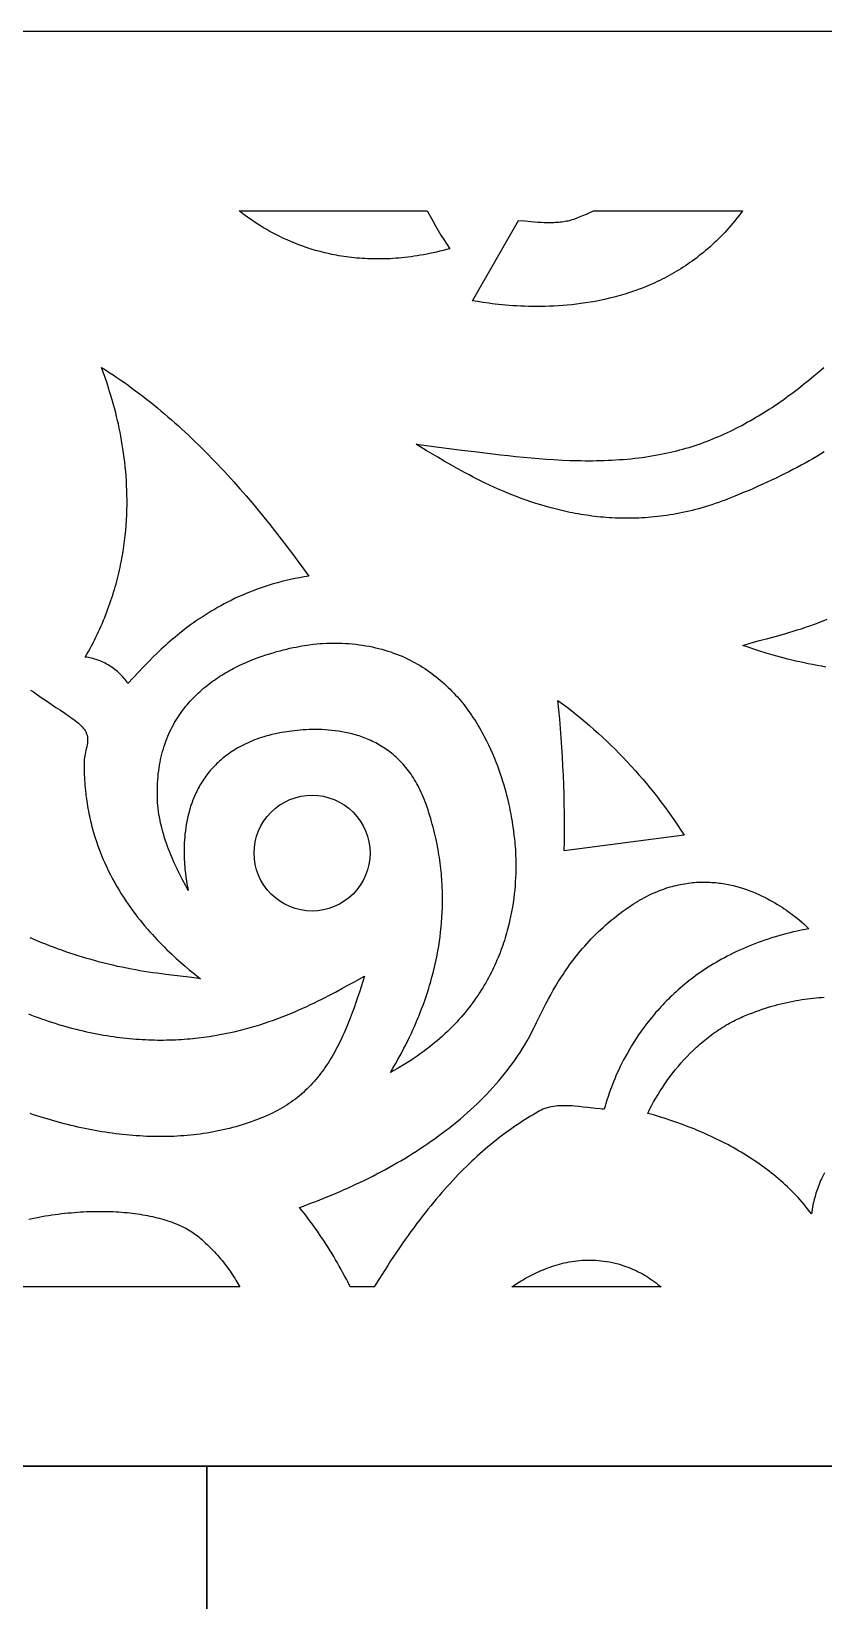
# Model space of a CAD drawing. Extents: x -1000 to 1000, y -1450 to 1450.
# Drawn here: x -648.9 to -428.1, y 1012.6 to 1450 of the extents above; entities that cross this region are included whole.
import ezdxf

# ---------------------------------------------------------------- set-up
doc = ezdxf.new("R2010")
doc.units = 0
doc.layers.add('LAYER_1', color=18, linetype='CONTINUOUS')

msp = doc.modelspace()

# ---------------------------------------------------------------- linework, layer by layer
at = {"layer": 'LAYER_1'}
for points in [[(-1000, 1050), (1000, 1050), (1000, 1450), (-1000, 1450)], [(-538.5, 1399.82), (-537.77, 1398.49), (-537.03, 1397.16), (-536.28, 1395.84), (-535.5, 1394.54), (-534.72, 1393.24), (-533.91, 1391.96), (-533.09, 1390.69), (-532.26, 1389.43), (-533.2, 1389.17), (-534.13, 1388.93), (-535.05, 1388.7), (-535.96, 1388.48), (-536.87, 1388.28), (-537.78, 1388.09), (-538.67, 1387.91), (-539.56, 1387.74), (-540.45, 1387.58), (-541.32, 1387.44), (-542.19, 1387.31), (-543.06, 1387.19), (-543.91, 1387.08), (-544.76, 1386.98), (-545.61, 1386.89), (-546.44, 1386.81), (-547.27, 1386.74), (-548.1, 1386.69), (-548.91, 1386.64), (-549.72, 1386.61), (-550.52, 1386.58), (-551.32, 1386.56), (-552.11, 1386.56), (-552.89, 1386.56), (-553.67, 1386.57), (-554.44, 1386.59), (-555.2, 1386.62), (-555.96, 1386.66), (-556.71, 1386.7), (-557.45, 1386.76), (-558.18, 1386.82), (-558.91, 1386.89), (-559.63, 1386.97), (-560.35, 1387.05), (-561.06, 1387.15), (-561.76, 1387.25), (-562.45, 1387.35), (-563.14, 1387.47), (-563.82, 1387.59), (-564.5, 1387.72), (-565.16, 1387.85), (-565.82, 1387.99), (-566.48, 1388.14), (-567.12, 1388.29), (-567.76, 1388.45), (-568.4, 1388.61), (-569.64, 1388.96), (-570.86, 1389.32), (-572.05, 1389.7), (-573.21, 1390.1), (-574.34, 1390.52), (-575.45, 1390.95), (-576.53, 1391.39), (-577.58, 1391.85), (-578.6, 1392.31), (-579.6, 1392.79), (-580.56, 1393.27), (-581.5, 1393.76), (-582.41, 1394.26), (-583.29, 1394.76), (-584.14, 1395.26), (-584.97, 1395.76), (-585.76, 1396.26), (-586.53, 1396.76), (-587.27, 1397.25), (-587.98, 1397.75), (-588.66, 1398.23), (-589.32, 1398.71), (-589.94, 1399.18), (-590.53, 1399.64), (-590.99, 1400), (-538.59, 1400)], [(-450.81, 1399.82), (-451.19, 1399.3), (-451.73, 1398.59), (-452.27, 1397.9), (-452.82, 1397.22), (-453.37, 1396.55), (-453.93, 1395.89), (-454.49, 1395.24), (-455.05, 1394.61), (-455.63, 1393.98), (-456.2, 1393.37), (-456.78, 1392.77), (-457.37, 1392.19), (-457.96, 1391.61), (-458.55, 1391.04), (-459.15, 1390.49), (-459.75, 1389.95), (-460.36, 1389.41), (-460.97, 1388.89), (-461.58, 1388.38), (-462.2, 1387.88), (-462.82, 1387.39), (-463.44, 1386.91), (-464.06, 1386.44), (-464.69, 1385.98), (-465.33, 1385.53), (-465.96, 1385.1), (-466.6, 1384.67), (-467.24, 1384.25), (-467.88, 1383.84), (-468.53, 1383.44), (-469.18, 1383.05), (-469.83, 1382.67), (-470.48, 1382.3), (-471.13, 1381.93), (-471.79, 1381.58), (-472.45, 1381.24), (-473.1, 1380.9), (-473.76, 1380.58), (-474.43, 1380.26), (-475.09, 1379.95), (-475.76, 1379.65), (-476.42, 1379.36), (-477.09, 1379.07), (-477.76, 1378.8), (-478.42, 1378.53), (-479.09, 1378.27), (-479.76, 1378.02), (-480.43, 1377.78), (-481.1, 1377.54), (-481.77, 1377.31), (-482.44, 1377.09), (-483.11, 1376.88), (-483.78, 1376.68), (-485.12, 1376.29), (-486.46, 1375.92), (-487.8, 1375.59), (-489.13, 1375.28), (-490.45, 1375), (-491.78, 1374.74), (-493.09, 1374.51), (-494.4, 1374.3), (-495.7, 1374.11), (-496.99, 1373.95), (-498.27, 1373.8), (-499.54, 1373.68), (-500.8, 1373.57), (-502.05, 1373.49), (-503.28, 1373.42), (-504.5, 1373.37), (-505.7, 1373.33), (-506.89, 1373.31), (-508.06, 1373.31), (-509.22, 1373.32), (-510.35, 1373.34), (-511.47, 1373.37), (-512.56, 1373.42), (-513.63, 1373.47), (-514.68, 1373.54), (-515.71, 1373.61), (-516.72, 1373.69), (-517.7, 1373.78), (-518.65, 1373.88), (-519.58, 1373.98), (-520.48, 1374.09), (-521.35, 1374.2), (-523, 1374.43), (-524.53, 1374.67), (-525.93, 1374.91), (-513.12, 1397.33), (-511.33, 1397.16), (-509.54, 1397), (-508.64, 1396.93), (-507.74, 1396.86), (-506.84, 1396.81), (-505.93, 1396.77), (-505.04, 1396.75), (-504.14, 1396.74), (-503.24, 1396.77), (-502.8, 1396.79), (-502.35, 1396.81), (-501.91, 1396.85), (-501.46, 1396.89), (-501.02, 1396.94), (-500.58, 1397), (-500.14, 1397.07), (-499.7, 1397.15), (-499.27, 1397.23), (-498.83, 1397.33), (-498.59, 1397.39), (-498.19, 1397.52), (-497.64, 1397.7), (-496.95, 1397.95), (-496.12, 1398.26), (-495.19, 1398.64), (-494.15, 1399.09), (-493.6, 1399.34), (-493.02, 1399.61), (-492.43, 1399.9), (-492.22, 1400), (-450.68, 1400)], [(-628.24, 1355.64), (-627.16, 1354.95), (-626.09, 1354.25), (-625.03, 1353.53), (-623.97, 1352.81), (-622.92, 1352.08), (-621.87, 1351.34), (-620.83, 1350.59), (-619.8, 1349.82), (-618.78, 1349.05), (-617.76, 1348.28), (-616.74, 1347.49), (-615.74, 1346.69), (-614.74, 1345.89), (-613.74, 1345.08), (-612.75, 1344.25), (-611.77, 1343.42), (-610.8, 1342.59), (-609.83, 1341.74), (-608.86, 1340.89), (-607.9, 1340.03), (-606.95, 1339.16), (-606, 1338.29), (-605.06, 1337.41), (-604.13, 1336.52), (-603.2, 1335.62), (-602.27, 1334.72), (-601.35, 1333.81), (-600.44, 1332.9), (-599.53, 1331.98), (-598.63, 1331.05), (-597.73, 1330.12), (-596.84, 1329.18), (-595.95, 1328.24), (-595.07, 1327.29), (-594.19, 1326.34), (-593.32, 1325.38), (-592.45, 1324.42), (-590.74, 1322.47), (-589.04, 1320.51), (-587.36, 1318.54), (-585.7, 1316.55), (-584.06, 1314.54), (-582.43, 1312.52), (-580.83, 1310.49), (-579.24, 1308.45), (-577.67, 1306.4), (-576.11, 1304.34), (-574.57, 1302.28), (-573.05, 1300.21), (-571.54, 1298.13), (-572.84, 1297.92), (-574.13, 1297.7), (-575.4, 1297.45), (-576.64, 1297.19), (-577.87, 1296.91), (-579.08, 1296.61), (-580.27, 1296.29), (-581.45, 1295.96), (-582.61, 1295.61), (-583.74, 1295.25), (-584.86, 1294.87), (-585.97, 1294.48), (-587.05, 1294.08), (-588.12, 1293.66), (-589.17, 1293.23), (-590.2, 1292.79), (-591.22, 1292.33), (-592.22, 1291.87), (-593.2, 1291.39), (-594.17, 1290.91), (-595.12, 1290.42), (-596.05, 1289.91), (-596.97, 1289.4), (-597.87, 1288.89), (-598.75, 1288.36), (-599.62, 1287.83), (-600.47, 1287.29), (-601.31, 1286.75), (-602.13, 1286.2), (-602.93, 1285.65), (-603.72, 1285.1), (-604.5, 1284.54), (-605.26, 1283.98), (-606, 1283.41), (-606.73, 1282.85), (-607.45, 1282.28), (-608.15, 1281.72), (-608.83, 1281.15), (-609.5, 1280.59), (-610.16, 1280.02), (-610.8, 1279.46), (-611.43, 1278.9), (-612.65, 1277.78), (-613.81, 1276.69), (-614.91, 1275.61), (-615.97, 1274.56), (-616.97, 1273.53), (-617.92, 1272.54), (-618.82, 1271.58), (-620.48, 1269.8), (-621.95, 1268.22), (-622.19, 1268.58), (-622.45, 1268.94), (-622.72, 1269.29), (-623, 1269.63), (-623.29, 1269.97), (-623.59, 1270.3), (-623.9, 1270.62), (-624.23, 1270.94), (-624.56, 1271.25), (-624.9, 1271.55), (-625.25, 1271.84), (-625.6, 1272.12), (-625.97, 1272.4), (-626.34, 1272.66), (-626.72, 1272.92), (-627.11, 1273.16), (-627.5, 1273.4), (-627.9, 1273.63), (-628.3, 1273.84), (-628.71, 1274.05), (-629.12, 1274.24), (-629.54, 1274.43), (-629.96, 1274.6), (-630.38, 1274.76), (-630.8, 1274.91), (-631.23, 1275.04), (-631.66, 1275.17), (-632.09, 1275.28), (-632.53, 1275.38), (-632.96, 1275.46), (-633.4, 1275.53), (-633.83, 1275.59), (-633.38, 1276.38), (-632.94, 1277.18), (-632.5, 1277.97), (-632.08, 1278.76), (-631.67, 1279.55), (-631.27, 1280.34), (-630.88, 1281.13), (-630.5, 1281.92), (-630.13, 1282.71), (-629.77, 1283.5), (-629.42, 1284.28), (-629.08, 1285.07), (-628.75, 1285.86), (-628.42, 1286.64), (-628.11, 1287.42), (-627.81, 1288.2), (-627.52, 1288.99), (-627.23, 1289.76), (-626.96, 1290.54), (-626.69, 1291.32), (-626.43, 1292.1), (-626.18, 1292.87), (-625.94, 1293.64), (-625.71, 1294.41), (-625.49, 1295.18), (-625.27, 1295.95), (-625.06, 1296.72), (-624.87, 1297.48), (-624.67, 1298.25), (-624.49, 1299.01), (-624.32, 1299.77), (-624.15, 1300.52), (-623.99, 1301.28), (-623.84, 1302.03), (-623.56, 1303.53), (-623.3, 1305.03), (-623.08, 1306.51), (-622.88, 1307.98), (-622.71, 1309.44), (-622.57, 1310.9), (-622.45, 1312.34), (-622.36, 1313.77), (-622.29, 1315.19), (-622.24, 1316.59), (-622.21, 1317.99), (-622.21, 1319.37), (-622.22, 1320.74), (-622.26, 1322.09), (-622.31, 1323.43), (-622.38, 1324.76), (-622.47, 1326.07), (-622.58, 1327.36), (-622.7, 1328.64), (-622.84, 1329.9), (-622.99, 1331.15), (-623.15, 1332.38), (-623.33, 1333.59), (-623.52, 1334.78), (-623.72, 1335.96), (-623.93, 1337.12), (-624.15, 1338.25), (-624.38, 1339.37), (-624.61, 1340.47), (-624.86, 1341.55), (-625.11, 1342.6), (-625.36, 1343.64), (-625.62, 1344.65), (-625.88, 1345.64), (-626.15, 1346.61), (-626.42, 1347.56), (-626.69, 1348.48), (-626.96, 1349.38), (-627.24, 1350.25), (-627.78, 1351.92), (-628.31, 1353.5), (-628.83, 1354.96), (-629.32, 1356.32)], [(-563.39, 1279.47), (-562.37, 1279.44), (-561.36, 1279.4), (-560.37, 1279.33), (-559.39, 1279.25), (-558.43, 1279.14), (-557.48, 1279.03), (-556.54, 1278.89), (-555.62, 1278.74), (-554.71, 1278.58), (-553.81, 1278.4), (-552.93, 1278.2), (-552.06, 1277.99), (-551.21, 1277.76), (-550.36, 1277.52), (-549.53, 1277.27), (-548.71, 1277), (-547.91, 1276.71), (-547.12, 1276.42), (-546.34, 1276.11), (-545.57, 1275.79), (-544.82, 1275.45), (-544.07, 1275.11), (-543.34, 1274.75), (-542.63, 1274.38), (-541.92, 1274), (-541.22, 1273.61), (-540.54, 1273.21), (-539.87, 1272.79), (-539.21, 1272.37), (-538.56, 1271.94), (-537.93, 1271.5), (-537.3, 1271.04), (-536.69, 1270.58), (-536.08, 1270.11), (-535.49, 1269.64), (-534.91, 1269.15), (-534.34, 1268.66), (-533.78, 1268.16), (-533.23, 1267.65), (-532.69, 1267.13), (-532.16, 1266.61), (-531.65, 1266.08), (-531.14, 1265.55), (-530.64, 1265.01), (-530.15, 1264.47), (-529.67, 1263.92), (-529.21, 1263.36), (-528.75, 1262.8), (-528.3, 1262.24), (-527.86, 1261.67), (-527.43, 1261.1), (-527.01, 1260.52), (-526.6, 1259.94), (-526.19, 1259.36), (-525.8, 1258.78), (-525.42, 1258.19), (-525.04, 1257.6), (-524.67, 1257.01), (-524.32, 1256.42), (-523.97, 1255.83), (-523.62, 1255.23), (-523.29, 1254.64), (-522.97, 1254.04), (-522.65, 1253.45), (-522.04, 1252.26), (-521.46, 1251.08), (-520.91, 1249.9), (-520.4, 1248.73), (-519.91, 1247.57), (-519.45, 1246.42), (-519.01, 1245.29), (-518.61, 1244.18), (-518.22, 1243.08), (-517.87, 1242.01), (-517.54, 1240.96), (-517.23, 1239.94), (-516.94, 1238.94), (-516.68, 1237.98), (-516.43, 1237.05), (-516.21, 1236.16), (-516.01, 1235.31), (-515.82, 1234.49), (-515.66, 1233.72), (-515.51, 1232.99), (-515.26, 1231.69), (-515.06, 1230.59), (-514.92, 1229.71), (-514.78, 1228.72), (-514.63, 1227.78), (-514.51, 1226.99), (-514.37, 1225.98), (-514.24, 1224.78), (-514.17, 1224.11), (-514.1, 1223.4), (-514.05, 1222.65), (-513.99, 1221.85), (-513.95, 1221.01), (-513.91, 1220.13), (-513.88, 1219.22), (-513.86, 1218.27), (-513.86, 1217.29), (-513.87, 1216.27), (-513.9, 1215.22), (-513.94, 1214.14), (-514, 1213.03), (-514.08, 1211.89), (-514.18, 1210.73), (-514.3, 1209.54), (-514.45, 1208.33), (-514.62, 1207.1), (-514.82, 1205.85), (-515.04, 1204.57), (-515.3, 1203.28), (-515.58, 1201.97), (-515.73, 1201.32), (-515.9, 1200.65), (-516.07, 1199.99), (-516.24, 1199.32), (-516.43, 1198.64), (-516.63, 1197.97), (-516.83, 1197.29), (-517.05, 1196.61), (-517.27, 1195.93), (-517.5, 1195.24), (-517.75, 1194.55), (-518, 1193.86), (-518.26, 1193.17), (-518.53, 1192.48), (-518.81, 1191.79), (-519.11, 1191.09), (-519.41, 1190.39), (-519.73, 1189.7), (-520.05, 1189), (-520.39, 1188.3), (-520.74, 1187.6), (-521.1, 1186.91), (-521.47, 1186.21), (-521.85, 1185.51), (-522.24, 1184.81), (-522.65, 1184.11), (-523.07, 1183.42), (-523.5, 1182.72), (-523.95, 1182.03), (-524.4, 1181.34), (-524.87, 1180.64), (-525.36, 1179.95), (-525.85, 1179.27), (-526.37, 1178.58), (-526.89, 1177.9), (-527.43, 1177.21), (-527.98, 1176.53), (-528.55, 1175.86), (-529.13, 1175.18), (-529.72, 1174.51), (-530.33, 1173.85), (-530.96, 1173.18), (-531.59, 1172.52), (-532.25, 1171.87), (-532.92, 1171.21), (-533.61, 1170.56), (-534.31, 1169.92), (-535.03, 1169.28), (-535.76, 1168.64), (-536.51, 1168.01), (-537.27, 1167.39), (-538.06, 1166.77), (-538.86, 1166.15), (-539.67, 1165.54), (-540.51, 1164.94), (-541.36, 1164.34), (-542.23, 1163.75), (-543.11, 1163.16), (-544.01, 1162.58), (-544.94, 1162.01), (-545.88, 1161.44), (-546.83, 1160.88), (-547.81, 1160.33), (-548.8, 1159.78), (-548.12, 1160.94), (-547.39, 1162.2), (-546.63, 1163.55), (-545.84, 1164.99), (-545.03, 1166.52), (-544.62, 1167.32), (-544.21, 1168.14), (-543.79, 1168.98), (-543.38, 1169.85), (-542.96, 1170.73), (-542.54, 1171.63), (-542.13, 1172.56), (-541.72, 1173.51), (-541.31, 1174.47), (-540.9, 1175.46), (-540.5, 1176.46), (-540.11, 1177.49), (-539.72, 1178.53), (-539.34, 1179.59), (-538.96, 1180.67), (-538.6, 1181.77), (-538.24, 1182.89), (-537.89, 1184.02), (-537.56, 1185.17), (-537.23, 1186.34), (-536.92, 1187.53), (-536.62, 1188.73), (-536.34, 1189.95), (-536.07, 1191.18), (-535.82, 1192.44), (-535.58, 1193.7), (-535.36, 1194.99), (-535.16, 1196.28), (-534.97, 1197.6), (-534.81, 1198.93), (-534.67, 1200.27), (-534.55, 1201.62), (-534.45, 1202.99), (-534.37, 1204.38), (-534.32, 1205.78), (-534.29, 1207.19), (-534.29, 1208.61), (-534.31, 1210.05), (-534.36, 1211.5), (-534.4, 1212.23), (-534.44, 1212.96), (-534.49, 1213.7), (-534.54, 1214.44), (-534.61, 1215.18), (-534.68, 1215.92), (-534.76, 1216.67), (-534.85, 1217.42), (-534.94, 1218.17), (-535.04, 1218.93), (-535.15, 1219.69), (-535.27, 1220.45), (-535.4, 1221.21), (-535.53, 1221.98), (-535.67, 1222.75), (-535.82, 1223.52), (-535.98, 1224.29), (-536.15, 1225.07), (-536.33, 1225.85), (-536.51, 1226.63), (-536.71, 1227.41), (-536.91, 1228.2), (-537.13, 1228.99), (-537.35, 1229.78), (-537.58, 1230.58), (-537.82, 1231.37), (-538.07, 1232.17), (-538.33, 1232.97), (-538.6, 1233.77), (-538.88, 1234.58), (-539.13, 1235.26), (-539.38, 1235.93), (-539.65, 1236.59), (-539.92, 1237.23), (-540.2, 1237.86), (-540.49, 1238.48), (-540.79, 1239.08), (-541.09, 1239.66), (-541.4, 1240.24), (-541.72, 1240.8), (-542.05, 1241.34), (-542.38, 1241.88), (-542.72, 1242.4), (-543.07, 1242.91), (-543.42, 1243.4), (-543.78, 1243.88), (-544.14, 1244.35), (-544.51, 1244.81), (-544.89, 1245.26), (-545.27, 1245.69), (-545.65, 1246.12), (-546.05, 1246.53), (-546.44, 1246.93), (-546.84, 1247.31), (-547.25, 1247.69), (-547.66, 1248.06), (-548.08, 1248.41), (-548.5, 1248.75), (-548.92, 1249.09), (-549.35, 1249.41), (-549.78, 1249.72), (-550.22, 1250.03), (-550.66, 1250.32), (-551.1, 1250.6), (-551.54, 1250.87), (-551.99, 1251.14), (-552.44, 1251.39), (-552.9, 1251.63), (-553.35, 1251.87), (-553.81, 1252.09), (-554.27, 1252.31), (-554.74, 1252.52), (-555.2, 1252.72), (-555.67, 1252.91), (-556.14, 1253.09), (-556.61, 1253.26), (-557.08, 1253.43), (-557.55, 1253.59), (-558.02, 1253.74), (-558.5, 1253.88), (-558.97, 1254.02), (-559.45, 1254.15), (-560.4, 1254.38), (-561.35, 1254.59), (-562.3, 1254.77), (-563.24, 1254.92), (-564.18, 1255.05), (-565.12, 1255.16), (-566.05, 1255.24), (-566.97, 1255.31), (-567.89, 1255.35), (-568.79, 1255.38), (-569.68, 1255.39), (-570.56, 1255.38), (-571.43, 1255.36), (-572.28, 1255.32), (-573.11, 1255.27), (-573.92, 1255.21), (-574.72, 1255.13), (-575.49, 1255.05), (-576.25, 1254.96), (-576.98, 1254.87), (-577.68, 1254.76), (-578.36, 1254.65), (-579.02, 1254.54), (-579.64, 1254.43), (-580.8, 1254.19), (-581.83, 1253.96), (-582.73, 1253.75), (-583.48, 1253.55), (-584.06, 1253.39), (-584.72, 1253.19), (-585.38, 1252.96), (-586.03, 1252.73), (-586.66, 1252.48), (-587.28, 1252.24), (-587.89, 1251.98), (-588.49, 1251.71), (-589.07, 1251.44), (-589.64, 1251.16), (-590.2, 1250.88), (-590.74, 1250.59), (-591.28, 1250.29), (-591.8, 1249.98), (-592.31, 1249.67), (-592.81, 1249.35), (-593.3, 1249.03), (-593.78, 1248.7), (-594.24, 1248.36), (-594.69, 1248.02), (-595.14, 1247.67), (-595.57, 1247.32), (-595.99, 1246.97), (-596.4, 1246.6), (-596.8, 1246.24), (-597.19, 1245.87), (-597.57, 1245.49), (-597.94, 1245.11), (-598.3, 1244.72), (-598.65, 1244.34), (-598.99, 1243.94), (-599.32, 1243.55), (-599.64, 1243.15), (-599.95, 1242.74), (-600.25, 1242.34), (-600.54, 1241.92), (-600.83, 1241.51), (-601.1, 1241.1), (-601.37, 1240.68), (-601.62, 1240.25), (-601.87, 1239.83), (-602.11, 1239.4), (-602.35, 1238.98), (-602.57, 1238.55), (-602.79, 1238.11), (-602.99, 1237.68), (-603.2, 1237.24), (-603.39, 1236.81), (-603.57, 1236.37), (-603.75, 1235.93), (-603.92, 1235.49), (-604.09, 1235.05), (-604.39, 1234.17), (-604.67, 1233.28), (-604.92, 1232.39), (-605.15, 1231.51), (-605.36, 1230.63), (-605.54, 1229.75), (-605.7, 1228.88), (-605.84, 1228.01), (-605.95, 1227.15), (-606.05, 1226.29), (-606.13, 1225.45), (-606.2, 1224.62), (-606.25, 1223.79), (-606.28, 1222.99), (-606.3, 1222.19), (-606.3, 1221.41), (-606.3, 1220.65), (-606.28, 1219.9), (-606.25, 1219.18), (-606.22, 1218.47), (-606.17, 1217.79), (-606.12, 1217.13), (-606.07, 1216.49), (-605.94, 1215.29), (-605.8, 1214.2), (-605.65, 1213.23), (-605.51, 1212.39), (-605.28, 1211.13), (-605.15, 1210.49), (-605.95, 1211.97), (-606.74, 1213.47), (-607.51, 1214.98), (-607.89, 1215.75), (-608.26, 1216.52), (-608.62, 1217.29), (-608.97, 1218.06), (-609.32, 1218.84), (-609.66, 1219.63), (-609.99, 1220.41), (-610.31, 1221.2), (-610.62, 1222), (-610.91, 1222.79), (-611.2, 1223.59), (-611.47, 1224.4), (-611.73, 1225.2), (-611.98, 1226.01), (-612.22, 1226.83), (-612.43, 1227.64), (-612.64, 1228.46), (-612.83, 1229.28), (-613, 1230.1), (-613.16, 1230.93), (-613.3, 1231.75), (-613.42, 1232.58), (-613.52, 1233.41), (-613.6, 1234.25), (-613.67, 1235.08), (-613.71, 1235.92), (-613.74, 1236.85), (-613.75, 1237.77), (-613.75, 1238.68), (-613.72, 1239.57), (-613.69, 1240.45), (-613.63, 1241.32), (-613.56, 1242.17), (-613.48, 1243.02), (-613.38, 1243.84), (-613.26, 1244.66), (-613.13, 1245.46), (-612.99, 1246.26), (-612.83, 1247.03), (-612.66, 1247.8), (-612.47, 1248.56), (-612.28, 1249.3), (-612.06, 1250.03), (-611.84, 1250.75), (-611.6, 1251.45), (-611.35, 1252.15), (-611.09, 1252.83), (-610.81, 1253.51), (-610.53, 1254.17), (-610.23, 1254.82), (-609.92, 1255.45), (-609.6, 1256.08), (-609.27, 1256.7), (-608.94, 1257.3), (-608.59, 1257.9), (-608.23, 1258.48), (-607.86, 1259.06), (-607.48, 1259.62), (-607.09, 1260.17), (-606.7, 1260.71), (-606.29, 1261.25), (-605.88, 1261.77), (-605.46, 1262.28), (-605.03, 1262.78), (-604.6, 1263.27), (-604.15, 1263.76), (-603.7, 1264.23), (-603.25, 1264.69), (-602.78, 1265.15), (-602.32, 1265.59), (-601.84, 1266.03), (-601.36, 1266.45), (-600.88, 1266.87), (-600.38, 1267.28), (-599.89, 1267.68), (-599.39, 1268.07), (-598.88, 1268.45), (-598.38, 1268.82), (-597.86, 1269.19), (-597.35, 1269.54), (-596.83, 1269.89), (-596.31, 1270.23), (-595.78, 1270.56), (-595.26, 1270.89), (-594.73, 1271.2), (-594.19, 1271.51), (-593.66, 1271.81), (-593.13, 1272.1), (-592.59, 1272.39), (-592.05, 1272.67), (-590.98, 1273.2), (-589.9, 1273.71), (-588.83, 1274.18), (-587.76, 1274.63), (-586.69, 1275.06), (-585.63, 1275.46), (-584.59, 1275.83), (-583.55, 1276.18), (-582.53, 1276.51), (-581.52, 1276.81), (-580.53, 1277.09), (-579.56, 1277.36), (-578.62, 1277.6), (-577.7, 1277.82), (-576.8, 1278.03), (-575.93, 1278.21), (-575.1, 1278.38), (-574.29, 1278.54), (-573.52, 1278.67), (-572.79, 1278.8), (-571.44, 1279), (-570.27, 1279.16), (-569.28, 1279.27), (-568.5, 1279.35), (-567.61, 1279.41), (-566.54, 1279.46), (-565.47, 1279.48), (-564.42, 1279.49)], [(-500.85, 1262.56), (-499.56, 1261.59), (-498.29, 1260.6), (-497.03, 1259.59), (-495.78, 1258.57), (-494.54, 1257.54), (-493.31, 1256.48), (-492.1, 1255.42), (-490.89, 1254.34), (-489.7, 1253.24), (-488.52, 1252.13), (-487.35, 1251.01), (-486.2, 1249.87), (-485.06, 1248.72), (-483.93, 1247.55), (-482.81, 1246.38), (-481.71, 1245.19), (-480.62, 1243.98), (-479.55, 1242.77), (-478.49, 1241.54), (-477.45, 1240.3), (-476.42, 1239.05), (-475.41, 1237.79), (-474.41, 1236.51), (-473.42, 1235.23), (-472.46, 1233.94), (-471.5, 1232.63), (-470.57, 1231.31), (-469.65, 1229.99), (-468.75, 1228.65), (-467.86, 1227.31), (-466.99, 1225.96), (-500.36, 1221.55), (-500.32, 1224.17), (-500.3, 1226.8), (-500.3, 1229.43), (-500.32, 1232.05), (-500.36, 1234.68), (-500.42, 1237.31), (-500.5, 1239.93), (-500.6, 1242.56), (-500.72, 1245.18), (-500.86, 1247.81), (-501.03, 1250.43), (-501.21, 1253.05), (-501.41, 1255.67), (-501.63, 1258.29), (-501.88, 1260.9), (-502.14, 1263.51)], [(-460.83, 1212.85), (-460.3, 1212.84), (-459.78, 1212.81), (-459.25, 1212.78), (-458.73, 1212.75), (-458.22, 1212.7), (-457.7, 1212.65), (-457.19, 1212.59), (-456.69, 1212.52), (-456.19, 1212.44), (-455.69, 1212.36), (-455.19, 1212.27), (-454.22, 1212.08), (-453.25, 1211.86), (-452.31, 1211.62), (-451.38, 1211.35), (-450.46, 1211.07), (-449.57, 1210.77), (-448.69, 1210.45), (-447.83, 1210.11), (-446.99, 1209.76), (-446.16, 1209.4), (-445.36, 1209.03), (-444.57, 1208.65), (-443.81, 1208.26), (-443.07, 1207.86), (-442.34, 1207.46), (-441.64, 1207.05), (-440.96, 1206.64), (-440.3, 1206.23), (-439.66, 1205.82), (-439.05, 1205.41), (-438.46, 1205.01), (-437.89, 1204.61), (-437.35, 1204.21), (-436.83, 1203.83), (-435.87, 1203.08), (-435.01, 1202.39), (-434.25, 1201.75), (-433.61, 1201.19), (-432.65, 1200.31), (-432.17, 1199.86), (-433.27, 1199.66), (-434.36, 1199.43), (-435.44, 1199.2), (-436.5, 1198.96), (-437.55, 1198.71), (-438.58, 1198.45), (-439.6, 1198.18), (-440.61, 1197.89), (-441.6, 1197.6), (-442.58, 1197.3), (-443.55, 1196.99), (-444.51, 1196.67), (-445.45, 1196.34), (-446.37, 1196.01), (-447.29, 1195.66), (-448.19, 1195.31), (-449.08, 1194.94), (-449.96, 1194.57), (-450.82, 1194.2), (-451.68, 1193.81), (-452.52, 1193.42), (-453.34, 1193.02), (-454.16, 1192.61), (-454.96, 1192.2), (-455.75, 1191.78), (-456.53, 1191.35), (-457.3, 1190.92), (-458.06, 1190.48), (-458.8, 1190.04), (-459.53, 1189.59), (-460.25, 1189.13), (-460.96, 1188.67), (-461.66, 1188.21), (-462.35, 1187.74), (-463.02, 1187.26), (-463.69, 1186.78), (-464.34, 1186.3), (-464.99, 1185.81), (-465.62, 1185.32), (-466.24, 1184.83), (-466.85, 1184.33), (-467.45, 1183.83), (-468.04, 1183.32), (-468.62, 1182.81), (-469.19, 1182.3), (-469.75, 1181.79), (-470.3, 1181.27), (-470.84, 1180.76), (-471.36, 1180.24), (-471.88, 1179.72), (-472.39, 1179.19), (-472.89, 1178.67), (-473.38, 1178.14), (-473.86, 1177.62), (-474.33, 1177.09), (-474.8, 1176.56), (-475.25, 1176.04), (-475.69, 1175.51), (-476.55, 1174.45), (-477.38, 1173.4), (-478.17, 1172.35), (-478.92, 1171.3), (-479.64, 1170.26), (-480.33, 1169.23), (-480.99, 1168.2), (-481.62, 1167.19), (-482.21, 1166.19), (-482.78, 1165.2), (-483.31, 1164.23), (-483.82, 1163.28), (-484.3, 1162.34), (-484.75, 1161.42), (-485.18, 1160.53), (-485.58, 1159.66), (-485.96, 1158.81), (-486.31, 1157.99), (-486.63, 1157.2), (-486.94, 1156.43), (-487.22, 1155.7), (-487.48, 1155), (-487.72, 1154.33), (-488.14, 1153.11), (-488.49, 1152.04), (-488.76, 1151.13), (-488.97, 1150.41), (-489.12, 1149.87), (-489.22, 1149.54), (-489.8, 1149.58), (-490.38, 1149.62), (-491.55, 1149.73), (-493.93, 1150), (-495.12, 1150.15), (-496.32, 1150.28), (-497.52, 1150.4), (-498.12, 1150.44), (-498.71, 1150.48), (-499.3, 1150.51), (-499.89, 1150.53), (-500.48, 1150.53), (-501.06, 1150.52), (-501.63, 1150.5), (-502.21, 1150.46), (-502.78, 1150.4), (-503.34, 1150.33), (-503.89, 1150.23), (-504.44, 1150.11), (-504.99, 1149.97), (-505.52, 1149.81), (-506.05, 1149.62), (-506.31, 1149.51), (-506.57, 1149.4), (-506.83, 1149.28), (-507.08, 1149.16), (-507.33, 1149.03), (-507.58, 1148.89), (-508.33, 1148.45), (-509.07, 1148.01), (-509.81, 1147.57), (-510.55, 1147.11), (-511.29, 1146.64), (-512.03, 1146.17), (-512.76, 1145.68), (-513.5, 1145.19), (-514.24, 1144.68), (-514.98, 1144.17), (-515.72, 1143.64), (-516.46, 1143.11), (-517.2, 1142.56), (-517.94, 1142), (-518.69, 1141.43), (-519.43, 1140.85), (-520.17, 1140.25), (-520.91, 1139.65), (-521.66, 1139.03), (-522.4, 1138.4), (-523.15, 1137.75), (-523.89, 1137.09), (-524.64, 1136.42), (-525.39, 1135.73), (-526.14, 1135.03), (-526.89, 1134.31), (-527.65, 1133.58), (-528.4, 1132.84), (-529.16, 1132.08), (-529.91, 1131.3), (-530.67, 1130.51), (-531.43, 1129.7), (-532.2, 1128.87), (-532.96, 1128.03), (-533.73, 1127.17), (-534.49, 1126.29), (-535.26, 1125.4), (-536.04, 1124.49), (-536.81, 1123.56), (-537.59, 1122.61), (-538.37, 1121.64), (-539.15, 1120.66), (-539.93, 1119.65), (-540.72, 1118.63), (-541.51, 1117.58), (-542.3, 1116.52), (-543.1, 1115.43), (-543.9, 1114.33), (-544.7, 1113.2), (-545.5, 1112.05), (-546.31, 1110.89), (-547.12, 1109.7), (-547.93, 1108.48), (-548.75, 1107.25), (-549.57, 1105.99), (-550.39, 1104.71), (-551.22, 1103.41), (-552.05, 1102.09), (-552.89, 1100.74), (-553.34, 1100), (-560.01, 1100), (-560.13, 1100.26), (-560.6, 1101.19), (-561.07, 1102.12), (-561.56, 1103.05), (-562.05, 1103.97), (-562.55, 1104.88), (-563.05, 1105.79), (-563.57, 1106.7), (-564.09, 1107.6), (-564.62, 1108.5), (-565.16, 1109.4), (-565.71, 1110.28), (-566.27, 1111.17), (-566.83, 1112.05), (-567.4, 1112.92), (-567.98, 1113.79), (-568.56, 1114.65), (-569.16, 1115.51), (-569.76, 1116.36), (-570.36, 1117.21), (-570.98, 1118.05), (-571.6, 1118.88), (-572.23, 1119.71), (-572.87, 1120.53), (-573.51, 1121.35), (-574.16, 1122.16), (-573.04, 1122.56), (-571.9, 1122.98), (-570.77, 1123.4), (-569.63, 1123.83), (-568.5, 1124.28), (-567.36, 1124.73), (-566.22, 1125.19), (-565.08, 1125.66), (-563.94, 1126.14), (-562.8, 1126.63), (-561.65, 1127.14), (-560.51, 1127.65), (-559.38, 1128.17), (-558.24, 1128.7), (-557.1, 1129.24), (-555.97, 1129.79), (-554.84, 1130.35), (-553.71, 1130.92), (-552.58, 1131.5), (-551.46, 1132.09), (-550.34, 1132.69), (-549.23, 1133.3), (-548.12, 1133.92), (-547.01, 1134.55), (-545.92, 1135.19), (-544.82, 1135.84), (-543.73, 1136.5), (-542.65, 1137.17), (-541.58, 1137.85), (-540.51, 1138.55), (-539.45, 1139.25), (-538.39, 1139.96), (-537.35, 1140.69), (-536.31, 1141.42), (-535.28, 1142.17), (-534.26, 1142.92), (-533.25, 1143.69), (-532.25, 1144.47), (-531.26, 1145.26), (-530.27, 1146.05), (-529.3, 1146.86), (-528.34, 1147.68), (-527.4, 1148.52), (-526.46, 1149.36), (-525.54, 1150.21), (-524.62, 1151.08), (-523.73, 1151.95), (-522.84, 1152.84), (-521.97, 1153.74), (-521.11, 1154.64), (-520.26, 1155.56), (-519.43, 1156.5), (-518.62, 1157.44), (-517.82, 1158.39), (-517.03, 1159.36), (-516.26, 1160.33), (-515.51, 1161.32), (-514.77, 1162.32), (-514.06, 1163.33), (-513.35, 1164.36), (-512.67, 1165.39), (-512, 1166.44), (-511.35, 1167.49), (-510.72, 1168.56), (-510.31, 1169.29), (-509.9, 1170.08), (-509.47, 1170.91), (-509.03, 1171.79), (-508.1, 1173.69), (-507.1, 1175.75), (-506.56, 1176.83), (-506, 1177.95), (-505.41, 1179.1), (-504.79, 1180.27), (-504.13, 1181.47), (-503.44, 1182.7), (-502.71, 1183.95), (-501.94, 1185.21), (-501.54, 1185.85), (-501.13, 1186.49), (-500.71, 1187.14), (-500.27, 1187.79), (-499.83, 1188.44), (-499.37, 1189.09), (-498.9, 1189.75), (-498.42, 1190.4), (-497.92, 1191.06), (-497.41, 1191.72), (-496.89, 1192.38), (-496.36, 1193.05), (-495.81, 1193.71), (-495.24, 1194.37), (-494.66, 1195.03), (-494.07, 1195.69), (-493.46, 1196.35), (-492.84, 1197.01), (-492.19, 1197.67), (-491.54, 1198.33), (-490.87, 1198.98), (-490.18, 1199.63), (-489.47, 1200.28), (-488.75, 1200.92), (-488, 1201.57), (-487.25, 1202.2), (-486.47, 1202.84), (-485.67, 1203.47), (-484.86, 1204.09), (-484.03, 1204.71), (-483.17, 1205.33), (-482.3, 1205.94), (-481.68, 1206.36), (-481.07, 1206.76), (-480.46, 1207.15), (-479.84, 1207.52), (-479.23, 1207.88), (-478.62, 1208.22), (-478.02, 1208.55), (-477.41, 1208.87), (-476.81, 1209.17), (-476.2, 1209.46), (-475.6, 1209.74), (-475.01, 1210), (-474.41, 1210.25), (-473.82, 1210.49), (-473.22, 1210.71), (-472.63, 1210.93), (-472.05, 1211.13), (-471.46, 1211.32), (-470.88, 1211.49), (-470.3, 1211.66), (-469.72, 1211.81), (-469.14, 1211.95), (-468.57, 1212.08), (-468, 1212.2), (-467.43, 1212.31), (-466.86, 1212.41), (-466.3, 1212.5), (-465.74, 1212.58), (-465.18, 1212.65), (-464.63, 1212.7), (-464.08, 1212.75), (-463.53, 1212.79), (-462.98, 1212.82), (-462.44, 1212.84), (-461.9, 1212.85), (-461.37, 1212.86)], [(-492.39, 1107.48), (-491.63, 1107.44), (-490.86, 1107.39), (-490.09, 1107.32), (-489.31, 1107.22), (-488.53, 1107.11), (-487.74, 1106.97), (-486.94, 1106.8), (-486.14, 1106.62), (-485.34, 1106.41), (-484.53, 1106.17), (-483.72, 1105.91), (-482.9, 1105.63), (-482.08, 1105.31), (-481.49, 1105.07), (-480.9, 1104.81), (-480.31, 1104.54), (-479.73, 1104.25), (-479.16, 1103.95), (-478.59, 1103.64), (-478.03, 1103.32), (-477.47, 1102.98), (-476.92, 1102.63), (-476.38, 1102.27), (-475.84, 1101.9), (-475.31, 1101.52), (-474.78, 1101.12), (-474.26, 1100.71), (-473.74, 1100.29), (-473.4, 1100), (-515.01, 1100), (-514.27, 1100.5), (-513.32, 1101.11), (-512.34, 1101.71), (-511.83, 1102.01), (-511.31, 1102.31), (-510.78, 1102.61), (-510.24, 1102.9), (-509.69, 1103.19), (-509.13, 1103.47), (-508.57, 1103.75), (-507.99, 1104.03), (-507.4, 1104.3), (-506.8, 1104.56), (-506.2, 1104.81), (-505.58, 1105.06), (-504.96, 1105.3), (-504.32, 1105.53), (-503.68, 1105.75), (-503.03, 1105.96), (-502.37, 1106.15), (-501.71, 1106.34), (-501.04, 1106.52), (-500.35, 1106.68), (-499.67, 1106.83), (-498.97, 1106.97), (-498.27, 1107.09), (-497.55, 1107.19), (-496.84, 1107.29), (-496.11, 1107.36), (-495.38, 1107.42), (-494.64, 1107.46), (-493.9, 1107.49), (-493.15, 1107.49)], [(-1000, -1450), (-600, -1450), (-600, 1050), (-1000, 1050)], [(-600, -1450), (600, -1450), (600, 1050), (-600, 1050)]]:
    msp.add_lwpolyline(points, close=True, dxfattribs=at)
for points in [[(-427.91, 1332.76), (-428.95, 1332.13), (-430.01, 1331.51), (-431.08, 1330.89), (-432.16, 1330.28), (-433.26, 1329.66), (-434.37, 1329.05), (-435.5, 1328.45), (-436.64, 1327.85), (-437.8, 1327.25), (-438.97, 1326.65), (-440.15, 1326.06), (-441.35, 1325.48), (-442.57, 1324.9), (-443.8, 1324.32), (-445.05, 1323.75), (-446.31, 1323.18), (-447.59, 1322.62), (-448.88, 1322.06), (-450.19, 1321.51), (-451.51, 1320.96), (-452.85, 1320.42), (-454.2, 1319.88), (-455.57, 1319.35), (-456.5, 1319.01), (-457.42, 1318.67), (-458.34, 1318.35), (-459.26, 1318.05), (-460.17, 1317.76), (-461.08, 1317.48), (-461.99, 1317.21), (-462.9, 1316.95), (-463.8, 1316.71), (-464.7, 1316.48), (-465.6, 1316.26), (-466.5, 1316.06), (-467.39, 1315.87), (-468.28, 1315.68), (-469.16, 1315.51), (-470.05, 1315.36), (-470.93, 1315.21), (-471.81, 1315.07), (-472.68, 1314.95), (-473.55, 1314.84), (-474.42, 1314.73), (-475.28, 1314.64), (-476.15, 1314.56), (-477, 1314.49), (-477.86, 1314.43), (-478.71, 1314.38), (-479.56, 1314.34), (-480.4, 1314.3), (-481.24, 1314.28), (-482.08, 1314.27), (-482.92, 1314.27), (-483.75, 1314.27), (-484.57, 1314.29), (-485.4, 1314.31), (-486.22, 1314.34), (-487.03, 1314.39), (-487.85, 1314.44), (-488.66, 1314.49), (-489.46, 1314.56), (-490.26, 1314.63), (-491.06, 1314.72), (-491.85, 1314.8), (-492.64, 1314.9), (-493.43, 1315.01), (-494.21, 1315.12), (-494.99, 1315.24), (-495.76, 1315.36), (-496.53, 1315.49), (-497.3, 1315.63), (-498.06, 1315.78), (-498.81, 1315.93), (-499.57, 1316.09), (-501.06, 1316.42), (-502.53, 1316.78), (-503.99, 1317.16), (-505.43, 1317.56), (-506.85, 1317.98), (-508.25, 1318.41), (-509.64, 1318.87), (-511, 1319.34), (-512.34, 1319.82), (-513.67, 1320.32), (-514.98, 1320.83), (-516.26, 1321.35), (-517.53, 1321.88), (-518.77, 1322.42), (-519.99, 1322.97), (-521.19, 1323.52), (-522.37, 1324.08), (-523.53, 1324.64), (-524.67, 1325.21), (-525.78, 1325.77), (-526.87, 1326.34), (-527.94, 1326.91), (-528.98, 1327.47), (-530.01, 1328.03), (-531.98, 1329.14), (-533.85, 1330.22), (-535.62, 1331.27), (-538.86, 1333.21), (-540.32, 1334.09), (-541.67, 1334.89), (-539.54, 1334.64), (-537.41, 1334.38), (-533.15, 1333.85), (-528.87, 1333.3), (-524.59, 1332.75), (-522.45, 1332.48), (-520.3, 1332.22), (-518.15, 1331.97), (-516.01, 1331.73), (-513.86, 1331.5), (-511.71, 1331.29), (-509.56, 1331.09), (-507.42, 1330.91), (-505.27, 1330.75), (-503.13, 1330.62), (-500.98, 1330.5), (-498.84, 1330.42), (-497.77, 1330.38), (-496.7, 1330.36), (-495.63, 1330.34), (-494.56, 1330.33), (-493.49, 1330.33), (-492.43, 1330.33), (-491.36, 1330.35), (-490.29, 1330.37), (-489.23, 1330.4), (-488.16, 1330.44), (-487.1, 1330.49), (-486.04, 1330.55), (-484.98, 1330.62), (-483.91, 1330.7), (-482.85, 1330.79), (-481.8, 1330.89), (-480.74, 1331.01), (-479.68, 1331.13), (-478.62, 1331.26), (-477.57, 1331.41), (-476.52, 1331.57), (-475.46, 1331.74), (-474.41, 1331.92), (-473.36, 1332.12), (-472.49, 1332.29), (-471.61, 1332.48), (-470.74, 1332.67), (-469.88, 1332.88), (-469.01, 1333.09), (-468.15, 1333.32), (-467.3, 1333.55), (-466.45, 1333.8), (-465.6, 1334.05), (-464.75, 1334.31), (-463.91, 1334.59), (-463.07, 1334.87), (-462.24, 1335.16), (-461.41, 1335.46), (-460.58, 1335.77), (-459.76, 1336.09), (-458.94, 1336.42), (-458.12, 1336.76), (-457.31, 1337.1), (-456.49, 1337.46), (-455.69, 1337.82), (-454.88, 1338.19), (-454.08, 1338.57), (-453.29, 1338.96), (-452.49, 1339.36), (-451.7, 1339.76), (-450.91, 1340.17), (-450.13, 1340.59), (-449.35, 1341.02), (-448.57, 1341.45), (-447.8, 1341.9), (-447.03, 1342.35), (-446.26, 1342.8), (-445.49, 1343.27), (-444.73, 1343.74), (-443.97, 1344.22), (-443.22, 1344.71), (-442.47, 1345.2), (-441.72, 1345.7), (-440.97, 1346.21), (-440.23, 1346.72), (-439.49, 1347.24), (-438.02, 1348.3), (-436.56, 1349.38), (-435.11, 1350.49), (-433.67, 1351.62), (-432.25, 1352.77), (-430.84, 1353.94), (-429.43, 1355.14), (-428.04, 1356.35)], [(-427.43, 1272.8), (-428.69, 1273.01), (-429.93, 1273.24), (-431.15, 1273.47), (-432.35, 1273.71), (-433.53, 1273.96), (-434.69, 1274.22), (-435.83, 1274.48), (-436.94, 1274.75), (-438.03, 1275.02), (-439.09, 1275.29), (-440.14, 1275.57), (-441.15, 1275.85), (-442.15, 1276.14), (-444.06, 1276.7), (-445.87, 1277.26), (-447.57, 1277.81), (-449.16, 1278.34), (-450.63, 1278.85), (-448.3, 1279.51), (-445.95, 1280.16), (-443.61, 1280.79), (-441.26, 1281.43), (-438.92, 1282.09), (-437.75, 1282.43), (-436.59, 1282.78), (-435.43, 1283.13), (-434.27, 1283.5), (-433.12, 1283.88), (-431.97, 1284.28), (-430.32, 1284.88), (-428.7, 1285.49), (-427.11, 1286.11)], [(-649.06, 1266.4), (-648.31, 1265.85), (-647.56, 1265.32), (-646.1, 1264.3), (-644.68, 1263.34), (-642, 1261.57), (-640.76, 1260.75), (-639.58, 1259.97), (-638.49, 1259.22), (-637.97, 1258.86), (-637.47, 1258.5), (-637, 1258.15), (-636.55, 1257.8), (-636.13, 1257.46), (-635.73, 1257.12), (-635.36, 1256.78), (-635.01, 1256.44), (-634.69, 1256.11), (-634.4, 1255.78), (-634.14, 1255.44), (-633.91, 1255.11), (-633.81, 1254.94), (-633.71, 1254.78), (-633.63, 1254.61), (-633.55, 1254.44), (-633.45, 1254.21), (-633.38, 1253.99), (-633.31, 1253.75), (-633.26, 1253.52), (-633.23, 1253.29), (-633.2, 1253.05), (-633.19, 1252.81), (-633.18, 1252.57), (-633.19, 1252.33), (-633.2, 1252.08), (-633.25, 1251.59), (-633.33, 1251.1), (-633.43, 1250.6), (-633.65, 1249.59), (-633.77, 1249.08), (-633.88, 1248.58), (-633.98, 1248.08), (-634.06, 1247.57), (-634.09, 1247.32), (-634.12, 1247.08), (-634.13, 1246.83), (-634.14, 1246.58), (-634.15, 1245.8), (-634.16, 1245.03), (-634.15, 1244.27), (-634.13, 1243.51), (-634.11, 1242.75), (-634.08, 1242), (-634.04, 1241.25), (-633.99, 1240.51), (-633.93, 1239.77), (-633.87, 1239.04), (-633.8, 1238.31), (-633.72, 1237.59), (-633.64, 1236.87), (-633.54, 1236.16), (-633.44, 1235.45), (-633.33, 1234.75), (-633.22, 1234.05), (-633.1, 1233.36), (-632.97, 1232.67), (-632.84, 1231.99), (-632.69, 1231.31), (-632.55, 1230.64), (-632.39, 1229.97), (-632.23, 1229.31), (-632.06, 1228.65), (-631.89, 1228), (-631.71, 1227.35), (-631.53, 1226.7), (-631.14, 1225.43), (-630.73, 1224.18), (-630.31, 1222.94), (-629.86, 1221.73), (-629.39, 1220.53), (-628.9, 1219.35), (-628.39, 1218.2), (-627.87, 1217.06), (-627.33, 1215.94), (-626.78, 1214.84), (-626.21, 1213.75), (-625.63, 1212.69), (-625.03, 1211.65), (-624.42, 1210.62), (-623.81, 1209.61), (-623.18, 1208.63), (-622.54, 1207.66), (-621.89, 1206.71), (-621.24, 1205.78), (-620.58, 1204.86), (-619.91, 1203.97), (-619.24, 1203.09), (-618.56, 1202.23), (-617.88, 1201.39), (-617.2, 1200.57), (-616.52, 1199.77), (-615.83, 1198.99), (-615.15, 1198.22), (-614.46, 1197.47), (-613.78, 1196.75), (-613.1, 1196.03), (-612.42, 1195.34), (-611.75, 1194.67), (-611.08, 1194.01), (-610.42, 1193.37), (-609.76, 1192.75), (-609.11, 1192.15), (-608.47, 1191.56), (-607.22, 1190.44), (-606.01, 1189.4), (-604.85, 1188.42), (-603.75, 1187.52), (-602.71, 1186.69), (-601.75, 1185.92), (-604.15, 1186.24), (-606.56, 1186.54), (-608.98, 1186.83), (-611.39, 1187.12), (-613.8, 1187.44), (-615, 1187.6), (-616.2, 1187.77), (-617.4, 1187.96), (-618.6, 1188.15), (-619.79, 1188.36), (-620.99, 1188.58), (-622.28, 1188.83), (-623.56, 1189.1), (-624.83, 1189.37), (-626.09, 1189.66), (-627.34, 1189.95), (-628.58, 1190.26), (-629.81, 1190.58), (-631.02, 1190.9), (-632.23, 1191.24), (-633.43, 1191.58), (-634.62, 1191.94), (-635.8, 1192.3), (-636.97, 1192.67), (-638.12, 1193.06), (-639.27, 1193.45), (-640.41, 1193.85), (-641.54, 1194.25), (-642.66, 1194.67), (-643.77, 1195.09), (-644.87, 1195.52), (-645.96, 1195.96), (-647.04, 1196.41), (-648.11, 1196.87), (-649.17, 1197.33)], [(-649.7, 1176.09), (-648.79, 1175.75), (-647.87, 1175.41), (-646.96, 1175.08), (-646.04, 1174.75), (-645.11, 1174.43), (-644.19, 1174.12), (-643.26, 1173.82), (-642.26, 1173.5), (-641.27, 1173.2), (-640.28, 1172.9), (-639.29, 1172.62), (-638.31, 1172.35), (-637.33, 1172.08), (-636.36, 1171.83), (-635.39, 1171.6), (-634.43, 1171.37), (-633.47, 1171.15), (-632.52, 1170.94), (-631.57, 1170.75), (-630.63, 1170.56), (-629.7, 1170.38), (-628.76, 1170.22), (-627.84, 1170.06), (-626.91, 1169.92), (-626, 1169.78), (-625.08, 1169.65), (-624.18, 1169.54), (-623.27, 1169.43), (-622.38, 1169.33), (-621.48, 1169.24), (-620.6, 1169.16), (-619.71, 1169.09), (-618.84, 1169.03), (-617.96, 1168.97), (-617.1, 1168.93), (-616.23, 1168.89), (-615.38, 1168.86), (-614.52, 1168.84), (-613.68, 1168.83), (-612.83, 1168.82), (-612, 1168.83), (-611.16, 1168.84), (-610.34, 1168.86), (-609.51, 1168.88), (-608.7, 1168.92), (-607.88, 1168.96), (-607.08, 1169), (-606.27, 1169.06), (-605.48, 1169.12), (-604.69, 1169.19), (-603.9, 1169.26), (-602.34, 1169.43), (-600.8, 1169.62), (-599.28, 1169.84), (-597.78, 1170.08), (-596.3, 1170.34), (-594.84, 1170.63), (-593.41, 1170.93), (-591.99, 1171.25), (-590.59, 1171.59), (-589.22, 1171.95), (-587.86, 1172.32), (-586.52, 1172.71), (-585.21, 1173.11), (-583.91, 1173.53), (-582.64, 1173.96), (-581.38, 1174.4), (-580.15, 1174.85), (-578.94, 1175.31), (-577.75, 1175.78), (-576.57, 1176.25), (-575.42, 1176.73), (-574.29, 1177.22), (-573.18, 1177.71), (-572.1, 1178.21), (-571.03, 1178.71), (-569.98, 1179.21), (-568.95, 1179.71), (-567.95, 1180.21), (-566.96, 1180.7), (-566, 1181.2), (-564.13, 1182.18), (-562.35, 1183.15), (-560.66, 1184.08), (-559.04, 1184.98), (-556.07, 1186.63), (-556.53, 1185.14), (-556.99, 1183.66), (-557.46, 1182.18), (-557.94, 1180.72), (-558.43, 1179.26), (-558.93, 1177.82), (-559.45, 1176.38), (-559.99, 1174.96), (-560.54, 1173.56), (-561.12, 1172.17), (-561.41, 1171.49), (-561.71, 1170.8), (-562.02, 1170.13), (-562.33, 1169.45), (-562.65, 1168.78), (-562.97, 1168.12), (-563.3, 1167.47), (-563.64, 1166.81), (-563.98, 1166.17), (-564.33, 1165.53), (-564.69, 1164.89), (-565.05, 1164.27), (-565.42, 1163.65), (-565.8, 1163.03), (-566.19, 1162.42), (-566.58, 1161.82), (-566.99, 1161.23), (-567.4, 1160.64), (-567.82, 1160.06), (-568.25, 1159.49), (-568.69, 1158.93), (-569.14, 1158.37), (-569.59, 1157.83), (-570.06, 1157.29), (-570.54, 1156.76), (-571.02, 1156.23), (-571.52, 1155.72), (-572.02, 1155.21), (-572.54, 1154.72), (-573.07, 1154.23), (-573.61, 1153.75), (-574.16, 1153.29), (-574.72, 1152.83), (-575.29, 1152.38), (-575.87, 1151.94), (-576.47, 1151.52), (-577.08, 1151.1), (-577.7, 1150.69), (-578.33, 1150.3), (-578.97, 1149.91), (-579.63, 1149.54), (-580.3, 1149.17), (-580.98, 1148.82), (-581.68, 1148.48), (-582.51, 1148.1), (-583.34, 1147.72), (-584.17, 1147.36), (-585.02, 1147.01), (-585.86, 1146.68), (-586.71, 1146.35), (-587.57, 1146.04), (-588.43, 1145.74), (-589.29, 1145.45), (-590.16, 1145.18), (-591.04, 1144.91), (-591.91, 1144.66), (-592.79, 1144.42), (-593.68, 1144.19), (-594.56, 1143.97), (-595.46, 1143.76), (-596.35, 1143.57), (-597.25, 1143.38), (-598.15, 1143.21), (-599.06, 1143.05), (-599.97, 1142.9), (-600.88, 1142.76), (-601.79, 1142.63), (-602.71, 1142.51), (-603.63, 1142.4), (-604.55, 1142.31), (-605.48, 1142.22), (-606.4, 1142.14), (-607.34, 1142.08), (-608.27, 1142.02), (-609.2, 1141.98), (-610.14, 1141.94), (-611.08, 1141.92), (-612.02, 1141.91), (-612.96, 1141.9), (-613.91, 1141.91), (-614.85, 1141.92), (-615.8, 1141.95), (-616.75, 1141.98), (-617.7, 1142.02), (-618.65, 1142.08), (-619.61, 1142.14), (-620.56, 1142.21), (-621.52, 1142.29), (-622.47, 1142.38), (-623.43, 1142.48), (-624.39, 1142.59), (-625.34, 1142.71), (-626.3, 1142.84), (-627.26, 1142.97), (-628.22, 1143.12), (-629.18, 1143.27), (-630.14, 1143.43), (-631.1, 1143.6), (-632.06, 1143.78), (-633.02, 1143.96), (-633.98, 1144.16), (-634.94, 1144.36), (-635.9, 1144.57), (-636.86, 1144.79), (-637.81, 1145.02), (-638.77, 1145.25), (-639.73, 1145.5), (-640.68, 1145.75), (-641.64, 1146.01), (-642.59, 1146.27), (-643.54, 1146.54), (-644.49, 1146.82), (-645.44, 1147.11), (-646.39, 1147.41), (-647.34, 1147.71), (-648.28, 1148.02), (-649.22, 1148.34)], [(-427.87, 1131.84), (-428.16, 1131.28), (-428.43, 1130.73), (-428.68, 1130.18), (-428.92, 1129.64), (-429.14, 1129.11), (-429.36, 1128.58), (-429.55, 1128.07), (-429.74, 1127.56), (-429.91, 1127.06), (-430.07, 1126.58), (-430.22, 1126.11), (-430.48, 1125.2), (-430.71, 1124.36), (-430.9, 1123.57), (-431.05, 1122.86), (-431.17, 1122.22), (-431.27, 1121.67), (-431.4, 1120.82), (-431.47, 1120.38), (-431.98, 1121.05), (-432.49, 1121.71), (-433.01, 1122.36), (-433.55, 1123.01), (-434.09, 1123.64), (-434.64, 1124.27), (-435.2, 1124.9), (-435.77, 1125.51), (-436.35, 1126.12), (-436.94, 1126.71), (-437.54, 1127.3), (-438.15, 1127.89), (-438.76, 1128.46), (-439.39, 1129.03), (-440.02, 1129.59), (-440.66, 1130.14), (-441.3, 1130.69), (-441.96, 1131.23), (-442.62, 1131.76), (-443.29, 1132.28), (-443.97, 1132.79), (-444.65, 1133.3), (-445.34, 1133.8), (-446.03, 1134.3), (-446.74, 1134.78), (-447.44, 1135.26), (-448.16, 1135.73), (-448.88, 1136.2), (-449.6, 1136.66), (-450.34, 1137.11), (-451.07, 1137.55), (-451.81, 1137.98), (-452.56, 1138.41), (-453.31, 1138.84), (-454.06, 1139.25), (-454.82, 1139.66), (-455.59, 1140.06), (-456.35, 1140.45), (-457.12, 1140.84), (-457.9, 1141.22), (-458.68, 1141.6), (-459.46, 1141.96), (-460.24, 1142.32), (-461.03, 1142.68), (-461.82, 1143.03), (-462.61, 1143.37), (-463.41, 1143.7), (-464.2, 1144.03), (-465.8, 1144.66), (-467.41, 1145.27), (-469.02, 1145.85), (-470.63, 1146.41), (-472.25, 1146.94), (-473.87, 1147.45), (-475.48, 1147.93), (-477.1, 1148.39), (-476.57, 1149.45), (-476.02, 1150.51), (-475.45, 1151.56), (-474.85, 1152.6), (-474.24, 1153.64), (-473.6, 1154.67), (-472.94, 1155.69), (-472.26, 1156.69), (-471.56, 1157.69), (-470.84, 1158.67), (-470.1, 1159.64), (-469.34, 1160.6), (-468.56, 1161.54), (-467.77, 1162.46), (-466.95, 1163.37), (-466.12, 1164.26), (-465.26, 1165.14), (-464.39, 1165.99), (-463.51, 1166.82), (-463.06, 1167.23), (-462.6, 1167.63), (-462.15, 1168.03), (-461.68, 1168.42), (-461.22, 1168.8), (-460.75, 1169.18), (-460.27, 1169.56), (-459.8, 1169.92), (-459.31, 1170.28), (-458.83, 1170.64), (-458.34, 1170.99), (-457.85, 1171.33), (-457.35, 1171.66), (-456.85, 1171.99), (-456.34, 1172.31), (-455.84, 1172.62), (-455.32, 1172.93), (-454.81, 1173.23), (-454.29, 1173.52), (-453.77, 1173.81), (-453.24, 1174.08), (-452.71, 1174.35), (-452.18, 1174.61), (-451.65, 1174.87), (-451.11, 1175.11), (-450.57, 1175.35), (-449.66, 1175.73), (-448.76, 1176.09), (-447.86, 1176.44), (-446.96, 1176.78), (-446.07, 1177.1), (-445.18, 1177.4), (-444.3, 1177.69), (-443.43, 1177.97), (-442.55, 1178.23), (-441.69, 1178.47), (-440.83, 1178.71), (-439.97, 1178.93), (-439.12, 1179.13), (-438.27, 1179.33), (-437.44, 1179.51), (-436.6, 1179.67), (-435.78, 1179.83), (-434.96, 1179.97), (-434.14, 1180.11), (-433.34, 1180.23), (-432.54, 1180.33), (-431.75, 1180.43), (-430.96, 1180.52), (-430.18, 1180.6), (-429.41, 1180.66), (-428.65, 1180.72), (-427.9, 1180.76)], [(-649.61, 1118.92), (-648.68, 1119.11), (-647.75, 1119.29), (-646.82, 1119.47), (-645.9, 1119.63), (-644.98, 1119.79), (-644.06, 1119.93), (-643.15, 1120.07), (-642.25, 1120.2), (-641.35, 1120.32), (-640.45, 1120.43), (-639.56, 1120.53), (-638.67, 1120.62), (-637.79, 1120.7), (-636.91, 1120.78), (-636.04, 1120.85), (-635.17, 1120.9), (-634.31, 1120.95), (-633.46, 1120.99), (-632.61, 1121.02), (-631.77, 1121.05), (-630.93, 1121.06), (-630.1, 1121.07), (-629.28, 1121.07), (-628.46, 1121.06), (-627.66, 1121.05), (-626.85, 1121.02), (-626.06, 1120.99), (-625.27, 1120.95), (-624.5, 1120.9), (-623.72, 1120.85), (-622.96, 1120.78), (-622.21, 1120.71), (-621.46, 1120.63), (-620.72, 1120.55), (-619.99, 1120.46), (-619.27, 1120.36), (-618.56, 1120.25), (-617.86, 1120.13), (-617.17, 1120.01), (-616.48, 1119.88), (-615.81, 1119.75), (-615.15, 1119.6), (-614.49, 1119.46), (-613.85, 1119.3), (-613.22, 1119.14), (-612.59, 1118.97), (-611.98, 1118.79), (-611.38, 1118.61), (-610.79, 1118.42), (-610.21, 1118.22), (-609.64, 1118.02), (-609.09, 1117.81), (-608.54, 1117.6), (-608.01, 1117.38), (-607.49, 1117.15), (-606.98, 1116.92), (-606.48, 1116.68), (-605.99, 1116.43), (-605.52, 1116.18), (-605.06, 1115.92), (-604.62, 1115.66), (-604.18, 1115.39), (-603.76, 1115.12), (-603.36, 1114.84), (-602.96, 1114.56), (-602.58, 1114.27), (-602.22, 1113.97), (-601.87, 1113.67), (-601.33, 1113.19), (-600.8, 1112.71), (-600.29, 1112.23), (-599.78, 1111.74), (-599.29, 1111.26), (-598.81, 1110.77), (-598.33, 1110.29), (-597.87, 1109.8), (-597.42, 1109.31), (-596.98, 1108.82), (-596.56, 1108.33), (-596.14, 1107.84), (-595.73, 1107.35), (-595.33, 1106.86), (-594.94, 1106.36), (-594.56, 1105.87), (-594.2, 1105.38), (-593.84, 1104.88), (-593.49, 1104.39), (-593.15, 1103.9), (-592.82, 1103.4), (-592.49, 1102.91), (-592.18, 1102.42), (-591.88, 1101.92), (-591.58, 1101.43), (-591.3, 1100.94), (-591.02, 1100.45), (-590.78, 1100), (-691.65, 1100)]]:
    msp.add_lwpolyline(points, dxfattribs=at)
msp.add_lwpolyline([(-570.63, 1237.08, -0.414214), (-554.48, 1220.93, -0.414214), (-570.63, 1204.78, -0.414214), (-586.78, 1220.93, -0.414214)], format="xyb", close=True, dxfattribs=at)

doc.saveas('drawing.dxf')
